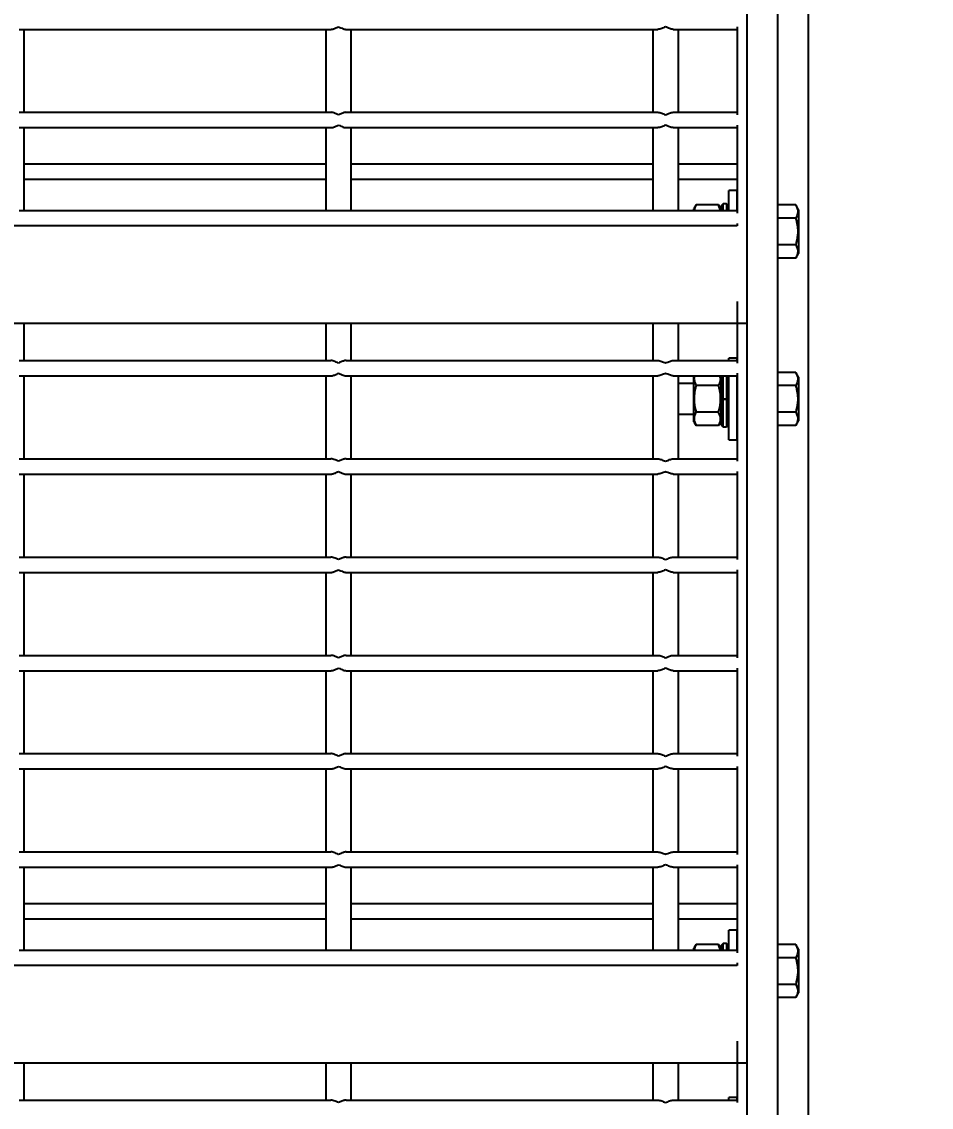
# Model space of a CAD drawing. Header units: millimetres. Extents: x 1293 to 41893, y 1011 to 26911.
# Drawn here: x 16819.2 to 17101.8, y 12722.7 to 13060 of the extents above; entities that cross this region are included whole.
import ezdxf

# ---------------------------------------------------------------- set-up
doc = ezdxf.new("R2010")
doc.units = ezdxf.units.MM
doc.header["$LTSCALE"] = 50
doc.layers.add('CAPA_1', color=7, linetype='Continuous')
doc.layers.add('PASILLOS', color=2, linetype='Continuous')
doc.styles.add('SLDTEXTSTYLE0', font='TXT', dxfattribs={"width": 0.75})
doc.dimstyles.new('SLDDIMSTYLE0', dxfattribs={"dimtxt": 100, "dimasz": 100, "dimexe": 0, "dimexo": 0.0625, "dimgap": 25, "dimtad": 2, "dimdec": 0, "dimrnd": 1e-09, "dimzin": 12, "dimdsep": 46, "dimtxsty": 'SLDTEXTSTYLE0', "dimsah": 1, "dimcen": 0.09, "dimadec": 0, "dimazin": 3, "dimtfac": 1, "dimtdec": 0, "dimtofl": 0, "dimtmove": 0, "dimatfit": 3, "dimfxl": 1, "dimfrac": 2, "dimtolj": 1, "dimtzin": 12, "dimarcsym": 0})

# ---------------------------------------------------------------- blocks, each defined once
blk = doc.blocks.new('_D_16')
at = {"layer": 'CAPA_1', "transparency": 16777216}
for p, q in [((7974.69, 13667.35), (7974.69, 9974.87)), ((18069.94, 13667.83), (18069.94, 9974.87)), ((7974.69, 10024.87), (18069.94, 10024.87))]:
    blk.add_line(p, q, dxfattribs=at)
for points in [[(7974.69, 10024.87), (8074.69, 10009.48), (8074.69, 10040.25)], [(18069.94, 10024.87), (17969.94, 10040.25), (17969.94, 10009.48)]]:
    blk.add_solid(points, dxfattribs=at)
at = {"layer": 'CAPA_1', "transparency": 16777216, "insert": (12837.59, 10153.77), "char_height": 100, "attachment_point": 1, "style": 'SLDTEXTSTYLE0'}
blk.add_mtext('10095', dxfattribs=at)

msp = doc.modelspace()

# ---------------------------------------------------------------- linework, layer by layer
at = {"layer": 'PASILLOS', "linetype": 'Continuous', "lineweight": 25}
for p, q in [((17063.6878232, 10630.9617267), (17063.6878232, 13564.8575629)), ((17044.6378232, 10631.1549312), (17044.6378232, 13425.832389)), ((17054.1628232, 12129.3621523), (17054.1628232, 13262.9990561)), ((17041.4678232, 13058.3969731), (17041.4678232, 13031.0319731)), ((16818.4240732, 13057.6032231), (16915.2615732, 13057.6032231)), ((16820.0115732, 13031.8257231), (16820.0115732, 13057.6032231)), ((16913.6740732, 13057.6032231), (16913.6740732, 13031.8257231)), ((16920.0240732, 13057.6032231), (17016.8615732, 13057.6032231)), ((16921.6115732, 13031.8257231), (16921.6115732, 13057.6032231)), ((17015.2740732, 13057.6032231), (17015.2740732, 13031.8257231)), ((17021.6240732, 13057.6032231), (17041.4678232, 13057.6032231)), ((17023.2115732, 13031.8257231), (17023.2115732, 13057.6032231)), ((16818.4240732, 13031.8257231), (16915.2615732, 13031.8257231)), ((16920.0240732, 13031.8257231), (17016.8615732, 13031.8257231)), ((17021.6240732, 13031.8257231), (17041.4678232, 13031.8257231)), ((17041.4678232, 13027.8569731), (17041.4678232, 13000.4919731)), ((16818.4240732, 13027.0632231), (16915.2615732, 13027.0632231)), ((16820.0115732, 13001.2857231), (16820.0115732, 13027.0632231)), ((16913.6740732, 13027.0632231), (16913.6740732, 13001.2857231)), ((16920.0240732, 13027.0632231), (17016.8615732, 13027.0632231)), ((16921.6115732, 13001.2857231), (16921.6115732, 13027.0632231)), ((17015.2740732, 13027.0632231), (17015.2740732, 13001.2857231)), ((17021.6240732, 13027.0632231), (17041.4678232, 13027.0632231)), ((17023.2115732, 13001.2857231), (17023.2115732, 13027.0632231)), ((16820.0115732, 13015.7923902), (16913.6740732, 13015.7923902)), ((16921.6115732, 13015.7923902), (17015.2740732, 13015.7923902)), ((17023.2115732, 13015.7923902), (17041.4678232, 13015.7923902)), ((16820.0115732, 13011.0298902), (16913.6740732, 13011.0298902)), ((16921.6115732, 13011.0298902), (17015.2740732, 13011.0298902)), ((17023.2115732, 13011.0298902), (17041.4678232, 13011.0298902)), ((17041.4628232, 13007.4857231), (17038.9228232, 13007.4857231)), ((17038.9228232, 13001.2857231), (17038.9228232, 13007.4857231)), ((17041.4628232, 13001.2857231), (17041.4628232, 13007.4857231)), ((16818.4240732, 13001.2857231), (16915.2615732, 13001.2857231)), ((16915.2615732, 13001.2857231), (16920.0240732, 13001.2857231)), ((16920.0240732, 13001.2857231), (17016.8615732, 13001.2857231)), ((17016.8615732, 13001.2857231), (17021.6240732, 13001.2857231)), ((17021.6240732, 13001.2857231), (17041.4678232, 13001.2857231)), ((17028.727344, 13003.0407231), (17028.0484482, 13001.8648411)), ((17028.0484482, 13001.2857231), (17028.0484482, 13001.8648411)), ((17035.7039274, 13003.0407231), (17028.727344, 13003.0407231)), ((17036.3828232, 13001.8648411), (17035.7039274, 13003.0407231)), ((17036.2860094, 13001.2857231), (17035.7039274, 13003.0407231)), ((17037.1765732, 13003.4157231), (17036.3828232, 13002.6219731)), ((17036.3828232, 13002.6219731), (17036.3828232, 13001.2857231)), ((17038.1290732, 13003.4157231), (17037.1765732, 13003.4157231)), ((17037.1765732, 13001.2857231), (17037.1765732, 13003.4157231)), ((17038.9228232, 13002.6219731), (17038.1290732, 13003.4157231)), ((17038.1290732, 13003.4157231), (17038.1290732, 13001.2857231)), ((17059.6622708, 13003.0346151), (17054.1628232, 13003.0346151)), ((17060.5128232, 13001.5614151), (17059.6622708, 13003.0346151)), ((17060.5128232, 13001.5614151), (17060.5128232, 12994.7857231)), ((17041.4678232, 12997.3169731), (17041.4678232, 12996.5232231)), ((17059.6622708, 12998.9101691), (17054.1628232, 12998.9101691)), ((17041.4678232, 12996.5232231), (16285.8178232, 12996.5232231)), ((17060.5128232, 12994.7857231), (17060.5128232, 12988.0100312)), ((17059.6622708, 12990.6612772), (17054.1628232, 12990.6612772)), ((17059.6622708, 12986.5368312), (17060.5128232, 12988.0100312)), ((17059.6622708, 12986.5368312), (17054.1628232, 12986.5368312)), ((17041.4678232, 12973.0377231), (17041.4678232, 12966.2057231)), ((17041.4678232, 12966.2057231), (16285.8178232, 12966.2057231)), ((16820.0115732, 12954.7123902), (16820.0115732, 12966.2057231)), ((16913.6740732, 12966.2057231), (16913.6740732, 12954.7123902)), ((16921.6115732, 12954.7123902), (16921.6115732, 12966.2057231)), ((17015.2740732, 12966.2057231), (17015.2740732, 12954.7123902)), ((17023.2115732, 12954.7123902), (17023.2115732, 12966.2057231)), ((17044.6478232, 12966.2057231), (17041.4678232, 12966.2057231)), ((17041.4678232, 12966.2057231), (17041.4678232, 12953.9186402)), ((16818.4240732, 12954.7123902), (16915.2615732, 12954.7123902)), ((16920.0240732, 12954.7123902), (17016.8615732, 12954.7123902)), ((17021.6240732, 12954.7123902), (17041.4678232, 12954.7123902)), ((17041.4628232, 12955.4723902), (17038.9228232, 12955.4723902)), ((17038.9228232, 12954.7123902), (17038.9228232, 12955.4723902)), ((17041.4628232, 12954.7123902), (17041.4628232, 12955.4723902)), ((17041.4678232, 12950.7436402), (17041.4678232, 12923.3786402)), ((17059.6622708, 12951.0212822), (17054.1628232, 12951.0212822)), ((17060.5128232, 12949.5480822), (17059.6622708, 12951.0212822)), ((16818.4240732, 12949.9498902), (16915.2615732, 12949.9498902)), ((16820.0115732, 12924.1723902), (16820.0115732, 12949.9498902)), ((16913.6740732, 12949.9498902), (16913.6740732, 12924.1723902)), ((16920.0240732, 12949.9498902), (17016.8615732, 12949.9498902)), ((16921.6115732, 12924.1723902), (16921.6115732, 12949.9498902)), ((17015.2740732, 12949.9498902), (17015.2740732, 12924.1723902)), ((17021.6240732, 12949.9498902), (17041.4678232, 12949.9498902)), ((17023.2115732, 12924.1723902), (17023.2115732, 12949.9498902)), ((17028.0484482, 12947.5348902), (17023.2115732, 12947.5348902)), ((17028.105249, 12949.9498902), (17028.0484482, 12949.8515082)), ((17028.0484482, 12935.6932722), (17028.0484482, 12949.8515082)), ((17035.7092122, 12946.8907417), (17028.7220591, 12946.8907417)), ((17036.3828232, 12949.8515082), (17036.3260223, 12949.9498902)), ((17036.3828232, 12949.9498902), (17036.3828232, 12942.7723902)), ((17037.1765732, 12942.7723902), (17037.1765732, 12949.9498902)), ((17038.1290732, 12949.9498902), (17038.1290732, 12942.7723902)), ((17038.9228232, 12930.0723902), (17038.9228232, 12949.9498902)), ((17041.4628232, 12930.0723902), (17041.4628232, 12949.9498902)), ((17041.4678232, 12947.5348902), (17041.4628232, 12947.5348902)), ((17059.6622708, 12946.8968362), (17054.1628232, 12946.8968362)), ((17060.5128232, 12949.5480822), (17060.5128232, 12942.7723902)), ((17036.3828232, 12942.7723902), (17037.1765732, 12942.7723902)), ((17036.3828232, 12942.7270063), (17037.1765732, 12942.7332563)), ((17036.3828232, 12942.7166491), (17036.3828232, 12942.7106874)), ((17036.3828232, 12942.7106874), (17036.3828232, 12934.9361402)), ((17037.1765732, 12942.7044374), (17036.3828232, 12942.7106874)), ((17037.1765732, 12942.7723902), (17038.1290732, 12942.7723902)), ((17038.1290732, 12942.7332563), (17037.1765732, 12942.7332563)), ((17037.1765732, 12934.1423902), (17037.1765732, 12942.7044374)), ((17037.1765732, 12942.7044374), (17038.1290732, 12942.7044374)), ((17038.1290732, 12942.7723902), (17038.9228232, 12942.7723902)), ((17038.1290732, 12942.7332563), (17038.9228232, 12942.7270063)), ((17038.9228232, 12942.7106874), (17038.1290732, 12942.7044374)), ((17038.1290732, 12942.7044374), (17038.1290732, 12934.1423902)), ((17060.5128232, 12942.7723902), (17060.5128232, 12935.9966982)), ((17023.2115732, 12938.0098902), (17028.0484482, 12938.0098902)), ((17035.7092122, 12938.6540387), (17028.7220591, 12938.6540387)), ((17041.4628232, 12938.0098902), (17041.4678232, 12938.0098902)), ((17059.6622708, 12938.6479442), (17054.1628232, 12938.6479442)), ((17028.0484482, 12935.6932722), (17028.727344, 12934.5173902)), ((17035.7039274, 12934.5173902), (17028.727344, 12934.5173902)), ((17035.7039274, 12934.5173902), (17036.3828232, 12935.6932722)), ((17036.3828232, 12934.9361402), (17037.1765732, 12934.1423902)), ((17037.1765732, 12934.1423902), (17038.1290732, 12934.1423902)), ((17038.1290732, 12934.1423902), (17038.9228232, 12934.9361402)), ((17059.6622708, 12934.5234982), (17054.1628232, 12934.5234982)), ((17059.6622708, 12934.5234982), (17060.5128232, 12935.9966982)), ((17038.9228232, 12930.0723902), (17041.4628232, 12930.0723902)), ((16818.4240732, 12924.1723902), (16915.2615732, 12924.1723902)), ((16920.0240732, 12924.1723902), (17016.8615732, 12924.1723902)), ((17021.6240732, 12924.1723902), (17041.4678232, 12924.1723902)), ((17041.4678232, 12920.2036402), (17041.4678232, 12892.8386402)), ((16818.4240732, 12919.4098902), (16915.2615732, 12919.4098902)), ((16820.0115732, 12893.6323902), (16820.0115732, 12919.4098902)), ((16913.6740732, 12919.4098902), (16913.6740732, 12893.6323902)), ((16920.0240732, 12919.4098902), (17016.8615732, 12919.4098902)), ((16921.6115732, 12893.6323902), (16921.6115732, 12919.4098902)), ((17015.2740732, 12919.4098902), (17015.2740732, 12893.6323902)), ((17021.6240732, 12919.4098902), (17041.4678232, 12919.4098902)), ((17023.2115732, 12893.6323902), (17023.2115732, 12919.4098902)), ((16818.4240732, 12893.6323902), (16915.2615732, 12893.6323902)), ((16920.0240732, 12893.6323902), (17016.8615732, 12893.6323902)), ((17021.6240732, 12893.6323902), (17041.4678232, 12893.6323902)), ((17041.4678232, 12889.6636402), (17041.4678232, 12862.2986402)), ((16818.4240732, 12888.8698902), (16915.2615732, 12888.8698902)), ((16820.0115732, 12863.0923902), (16820.0115732, 12888.8698902)), ((16913.6740732, 12888.8698902), (16913.6740732, 12863.0923902)), ((16920.0240732, 12888.8698902), (17016.8615732, 12888.8698902)), ((16921.6115732, 12863.0923902), (16921.6115732, 12888.8698902)), ((17015.2740732, 12888.8698902), (17015.2740732, 12863.0923902)), ((17021.6240732, 12888.8698902), (17041.4678232, 12888.8698902)), ((17023.2115732, 12863.0923902), (17023.2115732, 12888.8698902)), ((16818.4240732, 12863.0923902), (16915.2615732, 12863.0923902)), ((16920.0240732, 12863.0923902), (17016.8615732, 12863.0923902)), ((17021.6240732, 12863.0923902), (17041.4678232, 12863.0923902)), ((17041.4678232, 12859.1236402), (17041.4678232, 12831.7586402)), ((16818.4240732, 12858.3298902), (16915.2615732, 12858.3298902)), ((16820.0115732, 12832.5523902), (16820.0115732, 12858.3298902)), ((16913.6740732, 12858.3298902), (16913.6740732, 12832.5523902)), ((16920.0240732, 12858.3298902), (17016.8615732, 12858.3298902)), ((16921.6115732, 12832.5523902), (16921.6115732, 12858.3298902)), ((17015.2740732, 12858.3298902), (17015.2740732, 12832.5523902)), ((17021.6240732, 12858.3298902), (17041.4678232, 12858.3298902)), ((17023.2115732, 12832.5523902), (17023.2115732, 12858.3298902)), ((16818.4240732, 12832.5523902), (16915.2615732, 12832.5523902)), ((16920.0240732, 12832.5523902), (17016.8615732, 12832.5523902)), ((17021.6240732, 12832.5523902), (17041.4678232, 12832.5523902)), ((17041.4678232, 12828.5836402), (17041.4678232, 12801.2186402)), ((16818.4240732, 12827.7898902), (16915.2615732, 12827.7898902)), ((16820.0115732, 12802.0123902), (16820.0115732, 12827.7898902)), ((16913.6740732, 12827.7898902), (16913.6740732, 12802.0123902)), ((16920.0240732, 12827.7898902), (17016.8615732, 12827.7898902)), ((16921.6115732, 12802.0123902), (16921.6115732, 12827.7898902)), ((17015.2740732, 12827.7898902), (17015.2740732, 12802.0123902)), ((17021.6240732, 12827.7898902), (17041.4678232, 12827.7898902)), ((17023.2115732, 12802.0123902), (17023.2115732, 12827.7898902)), ((16818.4240732, 12802.0123902), (16915.2615732, 12802.0123902)), ((16920.0240732, 12802.0123902), (17016.8615732, 12802.0123902)), ((17021.6240732, 12802.0123902), (17041.4678232, 12802.0123902)), ((16818.4240732, 12797.2498902), (16915.2615732, 12797.2498902)), ((16820.0115732, 12771.4723902), (16820.0115732, 12797.2498902)), ((16913.6740732, 12797.2498902), (16913.6740732, 12771.4723902)), ((16920.0240732, 12797.2498902), (17016.8615732, 12797.2498902)), ((16921.6115732, 12771.4723902), (16921.6115732, 12797.2498902)), ((17015.2740732, 12797.2498902), (17015.2740732, 12771.4723902)), ((17021.6240732, 12797.2498902), (17041.4678232, 12797.2498902)), ((17023.2115732, 12771.4723902), (17023.2115732, 12797.2498902)), ((17041.4678232, 12798.0436402), (17041.4678232, 12770.6786402)), ((16820.0115732, 12785.9790573), (16913.6740732, 12785.9790573)), ((16921.6115732, 12785.9790573), (17015.2740732, 12785.9790573)), ((17023.2115732, 12785.9790573), (17041.4678232, 12785.9790573)), ((16820.0115732, 12781.2165573), (16913.6740732, 12781.2165573)), ((16921.6115732, 12781.2165573), (17015.2740732, 12781.2165573)), ((17023.2115732, 12781.2165573), (17041.4678232, 12781.2165573)), ((17041.4628232, 12777.6723902), (17038.9228232, 12777.6723902)), ((17038.9228232, 12771.4723902), (17038.9228232, 12777.6723902)), ((17041.4628232, 12771.4723902), (17041.4628232, 12777.6723902)), ((16818.4240732, 12771.4723902), (16915.2615732, 12771.4723902)), ((16915.2615732, 12771.4723902), (16920.0240732, 12771.4723902)), ((16920.0240732, 12771.4723902), (17016.8615732, 12771.4723902)), ((17016.8615732, 12771.4723902), (17021.6240732, 12771.4723902)), ((17021.6240732, 12771.4723902), (17041.4678232, 12771.4723902)), ((17028.727344, 12773.2273902), (17028.0484482, 12772.0515082)), ((17028.0484482, 12771.4723902), (17028.0484482, 12772.0515082)), ((17035.7039274, 12773.2273902), (17028.727344, 12773.2273902)), ((17036.3828232, 12772.0515082), (17035.7039274, 12773.2273902)), ((17036.2860094, 12771.4723902), (17035.7039274, 12773.2273902)), ((17037.1765732, 12773.6023902), (17036.3828232, 12772.8086402)), ((17036.3828232, 12772.8086402), (17036.3828232, 12771.4723902)), ((17038.1290732, 12773.6023902), (17037.1765732, 12773.6023902)), ((17037.1765732, 12771.4723902), (17037.1765732, 12773.6023902)), ((17038.9228232, 12772.8086402), (17038.1290732, 12773.6023902)), ((17038.1290732, 12773.6023902), (17038.1290732, 12771.4723902)), ((17059.6622708, 12773.2212822), (17054.1628232, 12773.2212822)), ((17060.5128232, 12771.7480822), (17059.6622708, 12773.2212822)), ((17060.5128232, 12771.7480822), (17060.5128232, 12764.9723902)), ((17059.6622708, 12769.0968362), (17054.1628232, 12769.0968362)), ((17041.4678232, 12766.7098902), (16285.8178232, 12766.7098902)), ((17041.4678232, 12767.5036402), (17041.4678232, 12766.7098902)), ((17060.5128232, 12764.9723902), (17060.5128232, 12758.1966982)), ((17059.6622708, 12760.8479442), (17054.1628232, 12760.8479442)), ((17059.6622708, 12756.7234982), (17060.5128232, 12758.1966982)), ((17059.6622708, 12756.7234982), (17054.1628232, 12756.7234982)), ((17041.4678232, 12743.2243902), (17041.4678232, 12736.3923902)), ((17041.4678232, 12736.3923902), (16285.8178232, 12736.3923902)), ((16820.0115732, 12724.8990573), (16820.0115732, 12736.3923902)), ((16913.6740732, 12736.3923902), (16913.6740732, 12724.8990573)), ((16921.6115732, 12724.8990573), (16921.6115732, 12736.3923902)), ((17015.2740732, 12736.3923902), (17015.2740732, 12724.8990573)), ((17023.2115732, 12724.8990573), (17023.2115732, 12736.3923902)), ((17044.6478232, 12736.3923902), (17041.4678232, 12736.3923902)), ((17041.4678232, 12736.3923902), (17041.4678232, 12724.1053073)), ((16818.4240732, 12724.8990573), (16915.2615732, 12724.8990573)), ((16920.0240732, 12724.8990573), (17016.8615732, 12724.8990573)), ((17021.6240732, 12724.8990573), (17041.4678232, 12724.8990573)), ((17041.4628232, 12725.6590573), (17038.9228232, 12725.6590573)), ((17038.9228232, 12724.8990573), (17038.9228232, 12725.6590573)), ((17041.4628232, 12724.8990573), (17041.4628232, 12725.6590573))]:
    msp.add_line(p, q, dxfattribs=at)
for points, knots in [([(16915.2615732, 13057.6032231), (16915.388376, 13057.6130653), (16915.8042281, 13057.6453427), (16916.6068173, 13057.9375539), (16917.2838178, 13058.2364143), (16917.6389892, 13058.3952585), (16917.6428232, 13058.3969731)], [0, 0, 0, 0, 0.1723614537, 0.5652622384, 0.9953071929, 1, 1, 1, 1]), ([(16917.6428232, 13058.3969731), (16917.646657, 13058.3952586), (16918.1265646, 13058.1806373), (16918.839838, 13057.8622313), (16919.6238008, 13057.6277145), (16919.9249339, 13057.6092891), (16920.0240732, 13057.6032231)], [0, 0, 0, 0, 0.0046971273, 0.5879730075, 0.8643521995, 1, 1, 1, 1]), ([(17019.2428232, 13058.3969731), (17019.2389892, 13058.3952584), (17019.0184798, 13058.2966357), (17018.4291512, 13058.03691), (17017.6134314, 13057.6912167), (17017.0684636, 13057.6274365), (17016.8615732, 13057.6032231)], [0, 0, 0, 0, 0.00469347422, 0.26994261062, 0.7228425567, 1, 1, 1, 1]), ([(17021.6240732, 13057.6032231), (17021.4171827, 13057.6274365), (17020.8722149, 13057.6912167), (17020.0564952, 13058.03691), (17019.4671666, 13058.2966357), (17019.2466572, 13058.3952584), (17019.2428232, 13058.3969731)], [0, 0, 0, 0, 0.2771574433, 0.7300573894, 0.9953065258, 1, 1, 1, 1]), ([(16917.6428232, 13031.0319731), (16917.6389893, 13031.0336877), (16917.1590818, 13031.248309), (16916.4458083, 13031.566715), (16915.6618455, 13031.8012318), (16915.3607124, 13031.8196571), (16915.2615732, 13031.8257231)], [0, 0, 0, 0, 0.0046971273, 0.5879730074, 0.8643521995, 1, 1, 1, 1]), ([(16920.0240732, 13031.8257231), (16919.8972703, 13031.815881), (16919.4814182, 13031.7836035), (16918.678829, 13031.4913924), (16918.0018285, 13031.192532), (16917.6466571, 13031.0336878), (16917.6428232, 13031.0319731)], [0, 0, 0, 0, 0.1723614537, 0.5652622384, 0.9953071929, 1, 1, 1, 1]), ([(17016.8615732, 13031.8257231), (17017.0684636, 13031.8015098), (17017.6134314, 13031.7377296), (17018.4291512, 13031.3920363), (17019.0184798, 13031.1323106), (17019.2389892, 13031.0336879), (17019.2428232, 13031.0319731)], [0, 0, 0, 0, 0.2771574433, 0.73005738938, 0.99530652578, 1, 1, 1, 1]), ([(17019.2428232, 13031.0319731), (17019.2466572, 13031.0336879), (17019.4671666, 13031.1323106), (17020.0564952, 13031.3920363), (17020.8722149, 13031.7377296), (17021.4171827, 13031.8015098), (17021.6240732, 13031.8257231)], [0, 0, 0, 0, 0.00469347422, 0.26994261062, 0.7228425567, 1, 1, 1, 1]), ([(16915.2615732, 13027.0632231), (16915.388376, 13027.0730653), (16915.8042281, 13027.1053427), (16916.6068173, 13027.3975539), (16917.2838178, 13027.6964143), (16917.6389892, 13027.8552585), (16917.6428232, 13027.8569731)], [0, 0, 0, 0, 0.1723614537, 0.5652622384, 0.9953071929, 1, 1, 1, 1]), ([(16917.6428232, 13027.8569731), (16917.646657, 13027.8552586), (16918.1265646, 13027.6406373), (16918.839838, 13027.3222313), (16919.6238008, 13027.0877145), (16919.9249339, 13027.0692891), (16920.0240732, 13027.0632231)], [0, 0, 0, 0, 0.0046971273, 0.5879730075, 0.8643521995, 1, 1, 1, 1]), ([(17019.2428232, 13027.8569731), (17019.2389892, 13027.8552584), (17019.0184798, 13027.7566357), (17018.4291512, 13027.49691), (17017.6134314, 13027.1512167), (17017.0684636, 13027.0874365), (17016.8615732, 13027.0632231)], [0, 0, 0, 0, 0.0046934742, 0.2699426106, 0.7228425567, 1, 1, 1, 1]), ([(17021.6240732, 13027.0632231), (17021.4171827, 13027.0874365), (17020.8722149, 13027.1512167), (17020.0564952, 13027.49691), (17019.4671666, 13027.7566357), (17019.2466572, 13027.8552584), (17019.2428232, 13027.8569731)], [0, 0, 0, 0, 0.2771574433, 0.7300573894, 0.9953065258, 1, 1, 1, 1]), ([(17028.727344, 13003.0407231), (17028.5299224, 13002.6822008), (17028.2127952, 13002.10629), (17028.1676327, 13001.5105838), (17028.1505853, 13001.2857231)], [0, 0, 0, 0, 0.62253099059, 1, 1, 1, 1]), ([(17059.6622708, 13003.0346151), (17059.8451353, 13002.6768563), (17060.2148297, 13001.953581), (17060.4199868, 13000.5498741), (17059.9556704, 12999.5450889), (17059.6622708, 12998.9101691)], [0, 0, 0, 0, 0.2648633469, 0.5354700776, 1, 1, 1, 1]), ([(17059.6622708, 12998.9101691), (17059.7586781, 12998.5561295), (17060.0379239, 12997.530647), (17060.3165967, 12995.7713134), (17060.3192553, 12993.3322066), (17059.9052989, 12991.649293), (17059.6622708, 12990.6612772)], [0, 0, 0, 0, 0.1315464599, 0.3810267709, 0.6366091688, 1, 1, 1, 1]), ([(17059.6622708, 12990.6612772), (17059.8451353, 12990.3035184), (17060.2148297, 12989.580243), (17060.4199868, 12988.1765362), (17059.9556704, 12987.1717509), (17059.6622708, 12986.5368312)], [0, 0, 0, 0, 0.2648633469, 0.5354700776, 1, 1, 1, 1]), ([(16917.6428232, 12953.9186402), (16917.6389893, 12953.9203547), (16917.1590818, 12954.1349761), (16916.4458083, 12954.453382), (16915.6618455, 12954.6878989), (16915.3607124, 12954.7063242), (16915.2615732, 12954.7123902)], [0, 0, 0, 0, 0.0046971273, 0.5879730074, 0.8643521995, 1, 1, 1, 1]), ([(16920.0240732, 12954.7123902), (16919.8972703, 12954.7025481), (16919.4814182, 12954.6702706), (16918.678829, 12954.3780595), (16918.0018285, 12954.0791991), (16917.6466571, 12953.9203549), (16917.6428232, 12953.9186402)], [0, 0, 0, 0, 0.1723614537, 0.5652622384, 0.9953071929, 1, 1, 1, 1]), ([(17016.8615732, 12954.7123902), (17017.0684636, 12954.6881768), (17017.6134314, 12954.6243967), (17018.4291512, 12954.2787033), (17019.0184798, 12954.0189777), (17019.2389892, 12953.920355), (17019.2428232, 12953.9186402)], [0, 0, 0, 0, 0.2771574433, 0.7300573894, 0.9953065258, 1, 1, 1, 1]), ([(17019.2428232, 12953.9186402), (17019.2466572, 12953.920355), (17019.4671666, 12954.0189777), (17020.0564952, 12954.2787033), (17020.8722149, 12954.6243967), (17021.4171827, 12954.6881768), (17021.6240732, 12954.7123902)], [0, 0, 0, 0, 0.0046934742, 0.2699426106, 0.7228425567, 1, 1, 1, 1]), ([(16915.2615732, 12949.9498902), (16915.388376, 12949.9597323), (16915.8042281, 12949.9920098), (16916.6068173, 12950.2842209), (16917.2838178, 12950.5830813), (16917.6389892, 12950.7419256), (16917.6428232, 12950.7436402)], [0, 0, 0, 0, 0.1723614537, 0.5652622384, 0.9953071929, 1, 1, 1, 1]), ([(16917.6428232, 12950.7436402), (16917.646657, 12950.7419257), (16918.1265646, 12950.5273043), (16918.839838, 12950.2088984), (16919.6238008, 12949.9743815), (16919.9249339, 12949.9559562), (16920.0240732, 12949.9498902)], [0, 0, 0, 0, 0.0046971273, 0.5879730075, 0.8643521995, 1, 1, 1, 1]), ([(17019.2428232, 12950.7436402), (17019.2389892, 12950.7419255), (17019.0184798, 12950.6433027), (17018.4291512, 12950.3835771), (17017.6134314, 12950.0378837), (17017.0684636, 12949.9741036), (17016.8615732, 12949.9498902)], [0, 0, 0, 0, 0.0046934742, 0.2699426106, 0.7228425567, 1, 1, 1, 1]), ([(17021.6240732, 12949.9498902), (17021.4171827, 12949.9741036), (17020.8722149, 12950.0378837), (17020.0564952, 12950.3835771), (17019.4671666, 12950.6433027), (17019.2466572, 12950.7419255), (17019.2428232, 12950.7436402)], [0, 0, 0, 0, 0.2771574433, 0.7300573894, 0.9953065258, 1, 1, 1, 1]), ([(17059.6622708, 12951.0212822), (17059.8451353, 12950.6635234), (17060.2148297, 12949.940248), (17060.4199868, 12948.5365412), (17059.9556704, 12947.531756), (17059.6622708, 12946.8968362)], [0, 0, 0, 0, 0.2648633469, 0.5354700776, 1, 1, 1, 1]), ([(17028.2430571, 12949.9498902), (17028.2421962, 12949.9479775), (17028.075297, 12949.5771958), (17027.9981864, 12948.5319392), (17028.4417575, 12947.5262544), (17028.7220591, 12946.8907417)], [0, 0, 0, 0, 0.0019050038, 0.3692833919, 1, 1, 1, 1]), ([(17028.7220591, 12946.8907417), (17028.6285636, 12946.5475521), (17028.3519102, 12945.5320534), (17028.0714058, 12943.7826035), (17028.0639044, 12941.3363763), (17028.4783617, 12939.6472381), (17028.7220591, 12938.6540387)], [0, 0, 0, 0, 0.1277165798, 0.3779136182, 0.6342182989, 1, 1, 1, 1]), ([(17035.7092122, 12946.8907417), (17035.8878076, 12947.2490167), (17036.2488746, 12947.9733427), (17036.4559734, 12949.0169439), (17036.180134, 12949.6689894), (17036.0613025, 12949.9498902)], [0, 0, 0, 0, 0.3577842349, 0.7233338549, 1, 1, 1, 1]), ([(17035.7092122, 12938.6540387), (17035.9529283, 12939.6472406), (17036.3631382, 12941.3189455), (17036.3615341, 12943.7643577), (17036.0840557, 12945.5148075), (17035.8027053, 12946.5475576), (17035.7092122, 12946.8907417)], [0, 0, 0, 0, 0.365780177, 0.6156618098, 0.8722839524, 1, 1, 1, 1]), ([(17059.6622708, 12946.8968362), (17059.7586781, 12946.5427965), (17060.0379239, 12945.5173141), (17060.3165967, 12943.7579804), (17060.3192553, 12941.3188737), (17059.9052989, 12939.6359601), (17059.6622708, 12938.6479442)], [0, 0, 0, 0, 0.1315464599, 0.3810267709, 0.6366091688, 1, 1, 1, 1]), ([(17028.7220591, 12938.6540387), (17028.539493, 12938.2955872), (17028.1703982, 12937.5709044), (17027.9663504, 12936.1629775), (17028.4325169, 12935.15493), (17028.727344, 12934.5173902)], [0, 0, 0, 0, 0.2645663682, 0.5348749116, 1, 1, 1, 1]), ([(17035.7039274, 12934.5173902), (17035.887391, 12934.8761424), (17036.2582891, 12935.6014118), (17036.4660956, 12937.009213), (17036.0022964, 12938.017121), (17035.7092122, 12938.6540387)], [0, 0, 0, 0, 0.2648580026, 0.535448761, 1, 1, 1, 1]), ([(17059.6622708, 12938.6479442), (17059.8451353, 12938.2901854), (17060.2148297, 12937.5669101), (17060.4199868, 12936.1632032), (17059.9556704, 12935.158418), (17059.6622708, 12934.5234982)], [0, 0, 0, 0, 0.2648633469, 0.5354700776, 1, 1, 1, 1]), ([(16917.6428232, 12923.3786402), (16917.6389893, 12923.3803547), (16917.1590818, 12923.5949761), (16916.4458083, 12923.913382), (16915.6618455, 12924.1478989), (16915.3607124, 12924.1663242), (16915.2615732, 12924.1723902)], [0, 0, 0, 0, 0.0046971273, 0.5879730074, 0.8643521995, 1, 1, 1, 1]), ([(16920.0240732, 12924.1723902), (16919.8972703, 12924.1625481), (16919.4814182, 12924.1302706), (16918.678829, 12923.8380595), (16918.0018285, 12923.5391991), (16917.6466571, 12923.3803549), (16917.6428232, 12923.3786402)], [0, 0, 0, 0, 0.1723614537, 0.5652622384, 0.9953071929, 1, 1, 1, 1]), ([(17016.8615732, 12924.1723902), (17017.0684636, 12924.1481768), (17017.6134314, 12924.0843967), (17018.4291512, 12923.7387033), (17019.0184798, 12923.4789777), (17019.2389892, 12923.380355), (17019.2428232, 12923.3786402)], [0, 0, 0, 0, 0.2771574433, 0.7300573894, 0.9953065258, 1, 1, 1, 1]), ([(17019.2428232, 12923.3786402), (17019.2466572, 12923.380355), (17019.4671666, 12923.4789777), (17020.0564952, 12923.7387033), (17020.8722149, 12924.0843967), (17021.4171827, 12924.1481768), (17021.6240732, 12924.1723902)], [0, 0, 0, 0, 0.0046934742, 0.2699426106, 0.7228425567, 1, 1, 1, 1]), ([(16915.2615732, 12919.4098902), (16915.388376, 12919.4197323), (16915.8042281, 12919.4520098), (16916.6068173, 12919.7442209), (16917.2838178, 12920.0430813), (16917.6389892, 12920.2019256), (16917.6428232, 12920.2036402)], [0, 0, 0, 0, 0.1723614537, 0.5652622384, 0.9953071929, 1, 1, 1, 1]), ([(16917.6428232, 12920.2036402), (16917.646657, 12920.2019257), (16918.1265646, 12919.9873043), (16918.839838, 12919.6688984), (16919.6238008, 12919.4343815), (16919.9249339, 12919.4159562), (16920.0240732, 12919.4098902)], [0, 0, 0, 0, 0.0046971273, 0.5879730075, 0.8643521995, 1, 1, 1, 1]), ([(17019.2428232, 12920.2036402), (17019.2389892, 12920.2019255), (17019.0184798, 12920.1033027), (17018.4291512, 12919.8435771), (17017.6134314, 12919.4978837), (17017.0684636, 12919.4341036), (17016.8615732, 12919.4098902)], [0, 0, 0, 0, 0.0046934742, 0.2699426106, 0.7228425567, 1, 1, 1, 1]), ([(17021.6240732, 12919.4098902), (17021.4171827, 12919.4341036), (17020.8722149, 12919.4978837), (17020.0564952, 12919.8435771), (17019.4671666, 12920.1033027), (17019.2466572, 12920.2019255), (17019.2428232, 12920.2036402)], [0, 0, 0, 0, 0.2771574433, 0.7300573894, 0.9953065258, 1, 1, 1, 1]), ([(16917.6428232, 12892.8386402), (16917.6389893, 12892.8403547), (16917.1590818, 12893.0549761), (16916.4458083, 12893.373382), (16915.6618455, 12893.6078989), (16915.3607124, 12893.6263242), (16915.2615732, 12893.6323902)], [0, 0, 0, 0, 0.0046971273, 0.5879730074, 0.8643521995, 1, 1, 1, 1]), ([(16920.0240732, 12893.6323902), (16919.8972703, 12893.6225481), (16919.4814182, 12893.5902706), (16918.678829, 12893.2980595), (16918.0018285, 12892.9991991), (16917.6466571, 12892.8403549), (16917.6428232, 12892.8386402)], [0, 0, 0, 0, 0.1723614537, 0.5652622384, 0.9953071929, 1, 1, 1, 1]), ([(17016.8615732, 12893.6323902), (17017.0684636, 12893.6081768), (17017.6134314, 12893.5443967), (17018.4291512, 12893.1987033), (17019.0184798, 12892.9389777), (17019.2389892, 12892.840355), (17019.2428232, 12892.8386402)], [0, 0, 0, 0, 0.2771574433, 0.7300573894, 0.9953065258, 1, 1, 1, 1]), ([(17019.2428232, 12892.8386402), (17019.2466572, 12892.840355), (17019.4671666, 12892.9389777), (17020.0564952, 12893.1987033), (17020.8722149, 12893.5443967), (17021.4171827, 12893.6081768), (17021.6240732, 12893.6323902)], [0, 0, 0, 0, 0.0046934742, 0.2699426106, 0.7228425567, 1, 1, 1, 1]), ([(16915.2615732, 12888.8698902), (16915.388376, 12888.8797323), (16915.8042281, 12888.9120098), (16916.6068173, 12889.2042209), (16917.2838178, 12889.5030813), (16917.6389892, 12889.6619256), (16917.6428232, 12889.6636402)], [0, 0, 0, 0, 0.1723614537, 0.5652622384, 0.9953071929, 1, 1, 1, 1]), ([(16917.6428232, 12889.6636402), (16917.646657, 12889.6619257), (16918.1265646, 12889.4473043), (16918.839838, 12889.1288984), (16919.6238008, 12888.8943815), (16919.9249339, 12888.8759562), (16920.0240732, 12888.8698902)], [0, 0, 0, 0, 0.0046971273, 0.5879730075, 0.8643521995, 1, 1, 1, 1]), ([(17019.2428232, 12889.6636402), (17019.2389892, 12889.6619255), (17019.0184798, 12889.5633027), (17018.4291512, 12889.3035771), (17017.6134314, 12888.9578837), (17017.0684636, 12888.8941036), (17016.8615732, 12888.8698902)], [0, 0, 0, 0, 0.0046934742, 0.2699426106, 0.7228425567, 1, 1, 1, 1]), ([(17021.6240732, 12888.8698902), (17021.4171827, 12888.8941036), (17020.8722149, 12888.9578837), (17020.0564952, 12889.3035771), (17019.4671666, 12889.5633027), (17019.2466572, 12889.6619255), (17019.2428232, 12889.6636402)], [0, 0, 0, 0, 0.2771574433, 0.7300573894, 0.9953065258, 1, 1, 1, 1]), ([(16917.6428232, 12862.2986402), (16917.6389893, 12862.3003547), (16917.1590818, 12862.5149761), (16916.4458083, 12862.833382), (16915.6618455, 12863.0678989), (16915.3607124, 12863.0863242), (16915.2615732, 12863.0923902)], [0, 0, 0, 0, 0.00469712726, 0.58797300743, 0.86435219951, 1, 1, 1, 1]), ([(16920.0240732, 12863.0923902), (16919.8972703, 12863.0825481), (16919.4814182, 12863.0502706), (16918.678829, 12862.7580595), (16918.0018285, 12862.4591991), (16917.6466571, 12862.3003549), (16917.6428232, 12862.2986402)], [0, 0, 0, 0, 0.1723614537, 0.5652622384, 0.9953071929, 1, 1, 1, 1]), ([(17016.8615732, 12863.0923902), (17017.0684636, 12863.0681768), (17017.6134314, 12863.0043967), (17018.4291512, 12862.6587033), (17019.0184798, 12862.3989777), (17019.2389892, 12862.300355), (17019.2428232, 12862.2986402)], [0, 0, 0, 0, 0.2771574433, 0.7300573894, 0.9953065258, 1, 1, 1, 1]), ([(17019.2428232, 12862.2986402), (17019.2466572, 12862.300355), (17019.4671666, 12862.3989777), (17020.0564952, 12862.6587033), (17020.8722149, 12863.0043967), (17021.4171827, 12863.0681768), (17021.6240732, 12863.0923902)], [0, 0, 0, 0, 0.0046934742, 0.2699426106, 0.7228425567, 1, 1, 1, 1]), ([(16915.2615732, 12858.3298902), (16915.388376, 12858.3397323), (16915.8042281, 12858.3720098), (16916.6068173, 12858.6642209), (16917.2838178, 12858.9630813), (16917.6389892, 12859.1219256), (16917.6428232, 12859.1236402)], [0, 0, 0, 0, 0.1723614537, 0.5652622384, 0.9953071929, 1, 1, 1, 1]), ([(16917.6428232, 12859.1236402), (16917.646657, 12859.1219257), (16918.1265646, 12858.9073043), (16918.839838, 12858.5888984), (16919.6238008, 12858.3543815), (16919.9249339, 12858.3359562), (16920.0240732, 12858.3298902)], [0, 0, 0, 0, 0.0046971273, 0.5879730075, 0.8643521995, 1, 1, 1, 1]), ([(17019.2428232, 12859.1236402), (17019.2389892, 12859.1219255), (17019.0184798, 12859.0233027), (17018.4291512, 12858.7635771), (17017.6134314, 12858.4178837), (17017.0684636, 12858.3541036), (17016.8615732, 12858.3298902)], [0, 0, 0, 0, 0.0046934742, 0.2699426106, 0.7228425567, 1, 1, 1, 1]), ([(17021.6240732, 12858.3298902), (17021.4171827, 12858.3541036), (17020.8722149, 12858.4178837), (17020.0564952, 12858.7635771), (17019.4671666, 12859.0233027), (17019.2466572, 12859.1219255), (17019.2428232, 12859.1236402)], [0, 0, 0, 0, 0.2771574433, 0.7300573894, 0.9953065258, 1, 1, 1, 1]), ([(16917.6428232, 12831.7586402), (16917.6389893, 12831.7603547), (16917.1590818, 12831.9749761), (16916.4458083, 12832.293382), (16915.6618455, 12832.5278989), (16915.3607124, 12832.5463242), (16915.2615732, 12832.5523902)], [0, 0, 0, 0, 0.0046971273, 0.5879730074, 0.8643521995, 1, 1, 1, 1]), ([(16920.0240732, 12832.5523902), (16919.8972703, 12832.5425481), (16919.4814182, 12832.5102706), (16918.678829, 12832.2180595), (16918.0018285, 12831.9191991), (16917.6466571, 12831.7603549), (16917.6428232, 12831.7586402)], [0, 0, 0, 0, 0.1723614537, 0.5652622384, 0.9953071929, 1, 1, 1, 1]), ([(17016.8615732, 12832.5523902), (17017.0684636, 12832.5281768), (17017.6134314, 12832.4643967), (17018.4291512, 12832.1187033), (17019.0184798, 12831.8589777), (17019.2389892, 12831.760355), (17019.2428232, 12831.7586402)], [0, 0, 0, 0, 0.2771574433, 0.7300573894, 0.9953065258, 1, 1, 1, 1]), ([(17019.2428232, 12831.7586402), (17019.2466572, 12831.760355), (17019.4671666, 12831.8589777), (17020.0564952, 12832.1187033), (17020.8722149, 12832.4643967), (17021.4171827, 12832.5281768), (17021.6240732, 12832.5523902)], [0, 0, 0, 0, 0.0046934742, 0.2699426106, 0.7228425567, 1, 1, 1, 1]), ([(16915.2615732, 12827.7898902), (16915.388376, 12827.7997323), (16915.8042281, 12827.8320098), (16916.6068173, 12828.1242209), (16917.2838178, 12828.4230813), (16917.6389892, 12828.5819256), (16917.6428232, 12828.5836402)], [0, 0, 0, 0, 0.1723614537, 0.5652622384, 0.9953071929, 1, 1, 1, 1]), ([(16917.6428232, 12828.5836402), (16917.646657, 12828.5819257), (16918.1265646, 12828.3673043), (16918.839838, 12828.0488984), (16919.6238008, 12827.8143815), (16919.9249339, 12827.7959562), (16920.0240732, 12827.7898902)], [0, 0, 0, 0, 0.0046971273, 0.5879730075, 0.8643521995, 1, 1, 1, 1]), ([(17019.2428232, 12828.5836402), (17019.2389892, 12828.5819255), (17019.0184798, 12828.4833027), (17018.4291512, 12828.2235771), (17017.6134314, 12827.8778837), (17017.0684636, 12827.8141036), (17016.8615732, 12827.7898902)], [0, 0, 0, 0, 0.0046934742, 0.2699426106, 0.7228425567, 1, 1, 1, 1]), ([(17021.6240732, 12827.7898902), (17021.4171827, 12827.8141036), (17020.8722149, 12827.8778837), (17020.0564952, 12828.2235771), (17019.4671666, 12828.4833027), (17019.2466572, 12828.5819255), (17019.2428232, 12828.5836402)], [0, 0, 0, 0, 0.2771574433, 0.7300573894, 0.9953065258, 1, 1, 1, 1]), ([(16917.6428232, 12801.2186402), (16917.6389893, 12801.2203547), (16917.1590818, 12801.4349761), (16916.4458083, 12801.753382), (16915.6618455, 12801.9878989), (16915.3607124, 12802.0063242), (16915.2615732, 12802.0123902)], [0, 0, 0, 0, 0.0046971273, 0.5879730074, 0.8643521995, 1, 1, 1, 1]), ([(16920.0240732, 12802.0123902), (16919.8972703, 12802.0025481), (16919.4814182, 12801.9702706), (16918.678829, 12801.6780595), (16918.0018285, 12801.3791991), (16917.6466571, 12801.2203549), (16917.6428232, 12801.2186402)], [0, 0, 0, 0, 0.1723614537, 0.5652622384, 0.9953071929, 1, 1, 1, 1]), ([(17016.8615732, 12802.0123902), (17017.0684636, 12801.9881768), (17017.6134314, 12801.9243967), (17018.4291512, 12801.5787033), (17019.0184798, 12801.3189777), (17019.2389892, 12801.220355), (17019.2428232, 12801.2186402)], [0, 0, 0, 0, 0.2771574433, 0.7300573894, 0.9953065258, 1, 1, 1, 1]), ([(17019.2428232, 12801.2186402), (17019.2466572, 12801.220355), (17019.4671666, 12801.3189777), (17020.0564952, 12801.5787033), (17020.8722149, 12801.9243967), (17021.4171827, 12801.9881768), (17021.6240732, 12802.0123902)], [0, 0, 0, 0, 0.0046934742, 0.2699426106, 0.7228425567, 1, 1, 1, 1]), ([(16915.2615732, 12797.2498902), (16915.388376, 12797.2597323), (16915.8042281, 12797.2920098), (16916.6068173, 12797.5842209), (16917.2838178, 12797.8830813), (16917.6389892, 12798.0419256), (16917.6428232, 12798.0436402)], [0, 0, 0, 0, 0.1723614537, 0.5652622384, 0.9953071929, 1, 1, 1, 1]), ([(16917.6428232, 12798.0436402), (16917.646657, 12798.0419257), (16918.1265646, 12797.8273043), (16918.839838, 12797.5088984), (16919.6238008, 12797.2743815), (16919.9249339, 12797.2559562), (16920.0240732, 12797.2498902)], [0, 0, 0, 0, 0.0046971273, 0.5879730075, 0.8643521995, 1, 1, 1, 1]), ([(17019.2428232, 12798.0436402), (17019.2389892, 12798.0419255), (17019.0184798, 12797.9433027), (17018.4291512, 12797.6835771), (17017.6134314, 12797.3378837), (17017.0684636, 12797.2741036), (17016.8615732, 12797.2498902)], [0, 0, 0, 0, 0.0046934742, 0.2699426106, 0.7228425567, 1, 1, 1, 1]), ([(17021.6240732, 12797.2498902), (17021.4171827, 12797.2741036), (17020.8722149, 12797.3378837), (17020.0564952, 12797.6835771), (17019.4671666, 12797.9433027), (17019.2466572, 12798.0419255), (17019.2428232, 12798.0436402)], [0, 0, 0, 0, 0.2771574433, 0.7300573894, 0.9953065258, 1, 1, 1, 1]), ([(17028.727344, 12773.2273902), (17028.5299224, 12772.8688679), (17028.2127952, 12772.292957), (17028.1676327, 12771.6972508), (17028.1505853, 12771.4723902)], [0, 0, 0, 0, 0.6225309906, 1, 1, 1, 1]), ([(17059.6622708, 12773.2212822), (17059.8451353, 12772.8635234), (17060.2148297, 12772.140248), (17060.4199868, 12770.7365412), (17059.9556704, 12769.731756), (17059.6622708, 12769.0968362)], [0, 0, 0, 0, 0.2648633469, 0.5354700776, 1, 1, 1, 1]), ([(17059.6622708, 12769.0968362), (17059.7586781, 12768.7427965), (17060.0379239, 12767.7173141), (17060.3165967, 12765.9579804), (17060.3192553, 12763.5188737), (17059.9052989, 12761.8359601), (17059.6622708, 12760.8479442)], [0, 0, 0, 0, 0.1315464599, 0.3810267709, 0.6366091688, 1, 1, 1, 1]), ([(17059.6622708, 12760.8479442), (17059.8451353, 12760.4901854), (17060.2148297, 12759.7669101), (17060.4199868, 12758.3632032), (17059.9556704, 12757.358418), (17059.6622708, 12756.7234982)], [0, 0, 0, 0, 0.2648633469, 0.5354700776, 1, 1, 1, 1]), ([(16917.6428232, 12724.1053073), (16917.6389893, 12724.1070218), (16917.1590818, 12724.3216431), (16916.4458083, 12724.6400491), (16915.6618455, 12724.874566), (16915.3607124, 12724.8929913), (16915.2615732, 12724.8990573)], [0, 0, 0, 0, 0.0046971273, 0.5879730074, 0.8643521995, 1, 1, 1, 1]), ([(16920.0240732, 12724.8990573), (16919.8972703, 12724.8892151), (16919.4814182, 12724.8569377), (16918.678829, 12724.5647266), (16918.0018285, 12724.2658662), (16917.6466571, 12724.1070219), (16917.6428232, 12724.1053073)], [0, 0, 0, 0, 0.1723614537, 0.5652622384, 0.9953071929, 1, 1, 1, 1]), ([(17016.8615732, 12724.8990573), (17017.0684636, 12724.8748439), (17017.6134314, 12724.8110637), (17018.4291512, 12724.4653704), (17019.0184798, 12724.2056448), (17019.2389892, 12724.107022), (17019.2428232, 12724.1053073)], [0, 0, 0, 0, 0.2771574433, 0.7300573894, 0.9953065258, 1, 1, 1, 1]), ([(17019.2428232, 12724.1053073), (17019.2466572, 12724.107022), (17019.4671666, 12724.2056448), (17020.0564952, 12724.4653704), (17020.8722149, 12724.8110637), (17021.4171827, 12724.8748439), (17021.6240732, 12724.8990573)], [0, 0, 0, 0, 0.0046934742, 0.2699426106, 0.7228425567, 1, 1, 1, 1])]:
    msp.add_open_spline(points, degree=3, knots=knots, dxfattribs=at)

# ---------------------------------------------------------------- dimensions: what is measured, and where the dimension line sits
at = {"layer": 'CAPA_1'}
dim = msp.add_linear_dim(base=(18069.9378232, 10024.8657267), p1=(7974.6878232, 13730.853389), p2=(18069.9378232, 13731.328389), dimstyle='SLDDIMSTYLE0', dxfattribs=at)
dim.commit()
dim.dimension.update_dxf_attribs({"geometry": '_D_16', "text_midpoint": (13022.3128232, 10024.8657267), "dimtype": 160})

doc.saveas('drawing.dxf')
